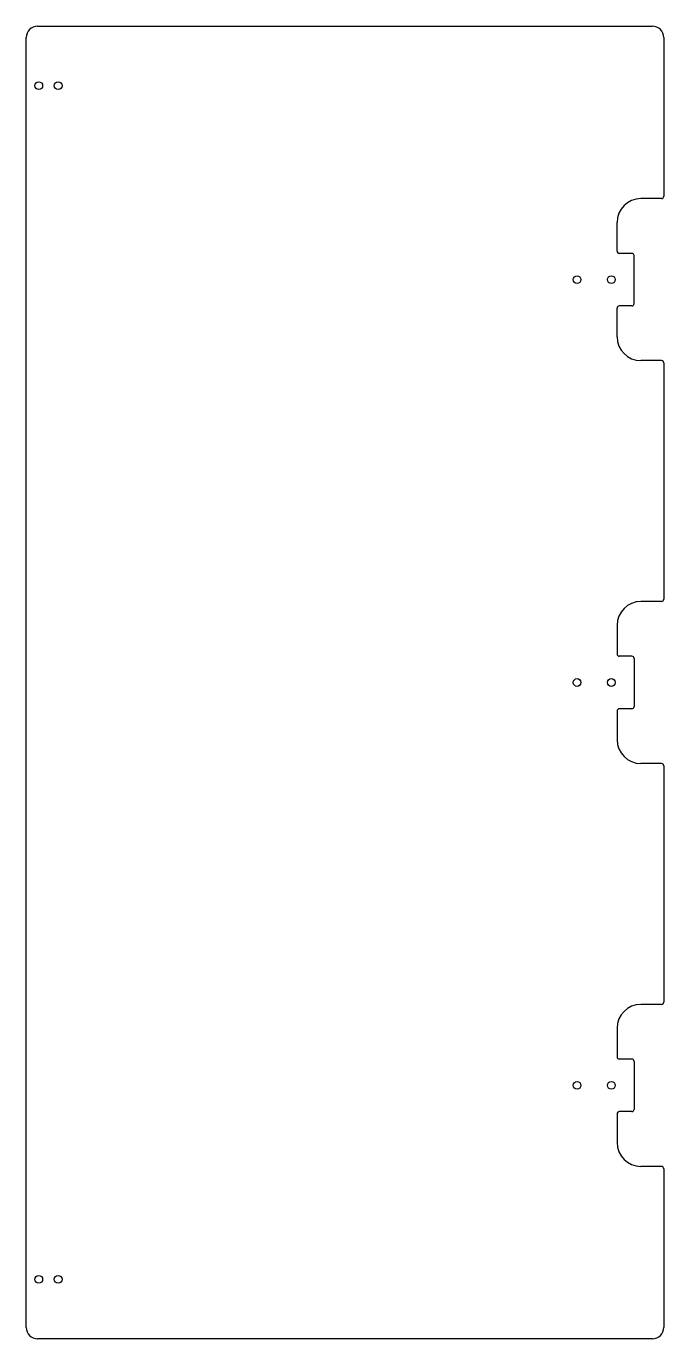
# Model space of a CAD drawing. Header units: millimetres. Extents: x -140 to 140, y -288 to 288.
import ezdxf

# ---------------------------------------------------------------- set-up
doc = ezdxf.new("R2010")
doc.units = ezdxf.units.MM

msp = doc.modelspace()

# ---------------------------------------------------------------- linework, layer by layer
at = {"color": 7, "linetype": 'Continuous', "lineweight": 25}
for p, q in [((-134.75, 287.5), (134.75, 287.5)), ((-139.75, -282.5), (-139.75, 282.5)), ((139.75, 282.5), (139.75, 213)), ((138.75, 212), (129.75, 212)), ((119.25, 189), (119.25, 201.5)), ((125.75, 188), (120.25, 188)), ((126.75, 166), (126.75, 187)), ((119.25, 151.5), (119.25, 164)), ((125.75, 165), (120.25, 165)), ((138.75, 141), (129.75, 141)), ((139.75, 140), (139.75, 36.5)), ((138.75, 35.5), (129.75, 35.5)), ((119.25, 25), (119.25, 12.5)), ((125.75, 11.5), (120.25, 11.5)), ((126.75, 10.5), (126.75, -10.5)), ((125.75, -11.5), (120.25, -11.5)), ((119.25, -12.5), (119.25, -25)), ((138.75, -35.5), (129.75, -35.5)), ((139.75, -36.5), (139.75, -140)), ((138.75, -141), (129.75, -141)), ((119.25, -151.5), (119.25, -164)), ((125.75, -165), (120.25, -165)), ((126.75, -166), (126.75, -187)), ((119.25, -189), (119.25, -201.5)), ((125.75, -188), (120.25, -188)), ((138.75, -212), (129.75, -212)), ((139.75, -213), (139.75, -282.5)), ((134.75, -287.5), (-134.75, -287.5))]:
    msp.add_line(p, q, dxfattribs=at)
for centre in [(-134.25, 261.5), (-125.75, 261.5), (101.75, 176.5), (116.75, 176.5), (101.75, 0), (116.75, 0), (101.75, -176.5), (116.75, -176.5), (-134.25, -261.5), (-125.75, -261.5)]:
    msp.add_circle(centre, 1.7, dxfattribs=at)
for centre, radius, start, end in [((-134.75, 282.5), 5, 90, 180), ((134.75, 282.5), 5, 0, 90), ((138.75, 213), 1, 270, 0), ((129.75, 201.5), 10.5, 90, 180), ((120.25, 189), 1, 180, 270), ((125.75, 187), 1, 0, 90), ((120.25, 164), 1, 90, 180), ((125.75, 166), 1, 270, 360), ((129.75, 151.5), 10.5, 180, 270), ((138.75, 140), 1, 0, 90), ((129.75, 25), 10.5, 90, 180), ((138.75, 36.5), 1, 270, 0), ((120.25, 12.5), 1, 180, 270), ((125.75, 10.5), 1, 0, 90), ((125.75, -10.5), 1, 270, 0), ((120.25, -12.5), 1, 90, 180), ((129.75, -25), 10.5, 180, 270), ((138.75, -36.5), 1, 0, 90), ((129.75, -151.5), 10.5, 90, 180), ((138.75, -140), 1, 270, 0), ((120.25, -164), 1, 180, 270), ((125.75, -166), 1, 0, 90), ((120.25, -189), 1, 90, 180), ((125.75, -187), 1, 270, 360), ((129.75, -201.5), 10.5, 180, 270), ((138.75, -213), 1, 0, 90), ((-134.75, -282.5), 5, 180, 270), ((134.75, -282.5), 5, 270, 0)]:
    msp.add_arc(centre, radius, start, end, dxfattribs=at)

doc.saveas('drawing.dxf')
